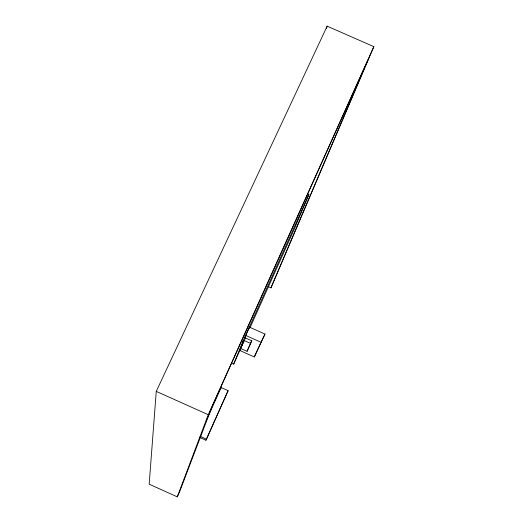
<?xml version="1.0" encoding="UTF-8"?>
<svg xmlns="http://www.w3.org/2000/svg" width="523" height="523" viewBox="0 0 523 523"><rect width="100%" height="100%" fill="white"/><g stroke="black" fill="none" stroke-linecap="round" stroke-linejoin="round"><path stroke-width="0.78" d="M270.947 287.853L373.827 46.658L327.15 26.15L156.253 391.387L149.173 484.187L177.284 496.85L179.834 491.169L212.129 406.436L367.95 59.995L270.947 287.853L268.292 286.669M326.391 28.477L327.15 26.15M177.284 496.85L208.272 414.713L373.827 46.658M220.582 389.001L221.144 387.55L228.106 390.668L205.964 440.242L200.028 437.581M231.499 363.125L233.689 364.1L242.881 341.408L308.871 194.536L307.465 193.915M247.059 351.325L251.694 340.767L244.849 337.708L249.497 327.156L264.991 334.073L254.309 356.961L239.678 350.423L244.058 340.473L250.602 343.395L247.059 351.325L240.502 348.396M244.849 337.708L245.764 335.459L261.297 342.395M244.058 340.473L239.678 350.423M248.549 329.47L249.497 327.156M308.871 194.536L294.338 229.041L250.02 327.738M205.964 440.242L228.106 390.668M250.602 343.395L251.877 340.499M254.309 356.961L260.539 343.369M206.18 420.838L221.144 387.55M233.689 364.1L245.686 337.387M261.225 341.937L264.991 334.073M241.41 340.748L242.881 341.408M156.253 391.387L208.272 414.713M200.08 436.287L206.428 439.137"/></g></svg>
